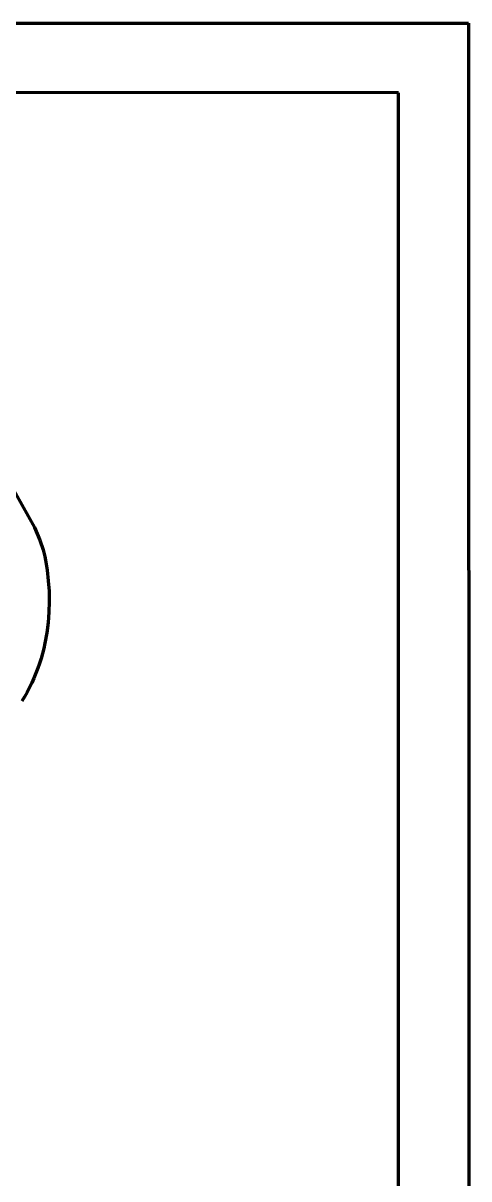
# Model space of a CAD drawing. Header units: millimetres. Extents: x 0.18 to 6.32, y 4.4 to 10.2.
# Drawn here: x 4.247 to 5.239, y 7.183 to 9.753 of the extents above; entities that cross this region are included whole.
import ezdxf

# ---------------------------------------------------------------- set-up
doc = ezdxf.new("R2010")
doc.units = ezdxf.units.MM
doc.layers.add('color#004f00ff', color=7, linetype='CONTINUOUS', lineweight=100)
doc.layers.add('color#0b6800ff', color=7, linetype='CONTINUOUS', lineweight=100)

msp = doc.modelspace()

# ---------------------------------------------------------------- linework, layer by layer
at = {"layer": 'color#004f00ff'}
for p, q in [((4.2022, 8.7577), (4.2729, 8.6314)), ((4.2729, 8.6314), (4.2847, 8.6035)), ((4.2847, 8.6035), (4.2918, 8.5818)), ((4.2918, 8.5818), (4.2955, 8.5669)), ((4.2955, 8.5669), (4.297, 8.5593)), ((4.297, 8.5593), (4.3007, 8.5365)), ((4.3007, 8.5365), (4.3034, 8.5134)), ((4.3034, 8.5134), (4.305, 8.4902)), ((4.305, 8.4902), (4.3055, 8.4669)), ((4.3055, 8.4669), (4.3048, 8.4436)), ((4.3048, 8.4436), (4.303, 8.4203)), ((4.303, 8.4203), (4.3, 8.3972)), ((4.3, 8.3972), (4.2958, 8.3743)), ((4.2904, 8.3517), (4.2872, 8.3405)), ((4.2932, 8.3629), (4.2904, 8.3517)), ((4.2958, 8.3743), (4.2932, 8.3629)), ((4.2837, 8.3294), (4.2799, 8.3185)), ((4.2872, 8.3405), (4.2837, 8.3294)), ((4.2758, 8.3076), (4.2714, 8.2969)), ((4.2799, 8.3185), (4.2758, 8.3076)), ((4.2615, 8.2758), (4.2561, 8.2655)), ((4.2666, 8.2863), (4.2615, 8.2758)), ((4.2714, 8.2969), (4.2666, 8.2863)), ((4.2504, 8.2554), (4.2443, 8.2454)), ((4.2561, 8.2655), (4.2504, 8.2554))]:
    msp.add_line(p, q, dxfattribs=at)
at = {"layer": 'color#0b6800ff'}
for p, q in [((2.3487, 9.7518), (5.2379, 9.753)), ((5.2379, 9.753), (5.2388, 7.3197)), ((5.0819, 9.5981), (2.3479, 9.5996)), ((5.0823, 6.3247), (5.0819, 9.5981)), ((5.2388, 7.3197), (5.2364, 6.3268))]:
    msp.add_line(p, q, dxfattribs=at)

doc.saveas('drawing.dxf')
